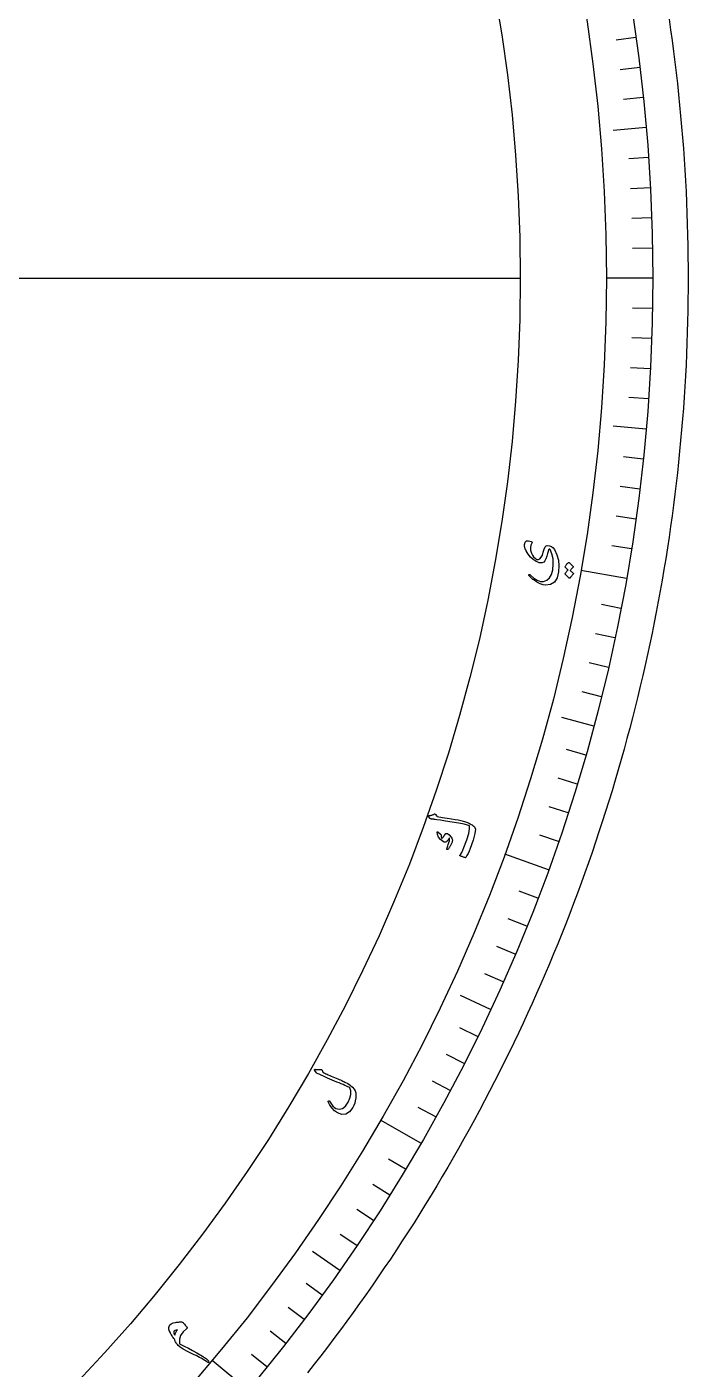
# Model space of a CAD drawing. Header units: millimetres. Extents: x -76 to 76, y -76 to 98.
# Drawn here: x 47.2 to 75.5, y -46.7 to 10.8 of the extents above; entities that cross this region are included whole.
import ezdxf

# ---------------------------------------------------------------- set-up
doc = ezdxf.new("R2010")
doc.units = ezdxf.units.MM
for name, color, linetype in [('CUT_OUTER', 1, 'Continuous'), ('ENGRAVE', 7, 'Continuous'), ('ENGRAVE_FINE', 8, 'Continuous'), ('TEXT', 5, 'Continuous')]:
    doc.layers.add(name, color=color, linetype=linetype)

msp = doc.modelspace()

# ---------------------------------------------------------------- linework, layer by layer
at = {"layer": 'CUT_OUTER'}
msp.add_lwpolyline([(74.6828, 11.0782), (74.7494, 10.6197), (74.8131, 10.1608), (74.8741, 9.7016), (74.9322, 9.242), (74.9875, 8.7821), (75.04, 8.3218), (75.0896, 7.8612), (75.1364, 7.4003), (75.1804, 6.9391), (75.2216, 6.4777), (75.2599, 6.016), (75.2954, 5.5541), (75.3281, 5.092), (75.3579, 4.6297), (75.3849, 4.1672), (75.4091, 3.7046), (75.4304, 3.2418), (75.4488, 2.7789), (75.4645, 2.3159), (75.4773, 1.8529), (75.4872, 1.3897), (75.4943, 0.9265), (75.4986, 0.4633), (75.5, 0), (75.4986, -0.4633), (75.4943, -0.9265), (75.4872, -1.3897), (75.4773, -1.8529), (75.4645, -2.3159), (75.4488, -2.7789), (75.4304, -3.2418), (75.4091, -3.7046), (75.3849, -4.1672), (75.3579, -4.6297), (75.3281, -5.092), (75.2954, -5.5541), (75.2599, -6.016), (75.2216, -6.4777), (75.1804, -6.9391), (75.1364, -7.4003), (75.0896, -7.8612), (75.04, -8.3218), (74.9875, -8.7821), (74.9322, -9.242), (74.8741, -9.7016), (74.8131, -10.1608), (74.7494, -10.6197), (74.6828, -11.0782), (74.6134, -11.5362), (74.5413, -11.9938), (74.4663, -12.4509), (74.3885, -12.9076), (74.3079, -13.3638), (74.2245, -13.8195), (74.1383, -14.2747), (74.0493, -14.7293), (73.9575, -15.1834), (73.863, -15.6369), (73.7656, -16.0898), (73.6655, -16.5421), (73.5626, -16.9938), (73.457, -17.4449), (73.3485, -17.8953), (73.2374, -18.345), (73.1234, -18.794), (73.0067, -19.2424), (72.8873, -19.69), (72.7651, -20.1368), (72.6402, -20.5829), (72.5125, -21.0282), (72.3821, -21.4728), (72.249, -21.9165), (72.1132, -22.3594), (71.9746, -22.8014), (71.8333, -23.2426), (71.6894, -23.683), (71.5427, -24.1224), (71.3934, -24.5609), (71.2413, -24.9985), (71.0866, -25.4352), (70.9292, -25.8709), (70.7691, -26.3056), (70.6064, -26.7393), (70.441, -27.1721), (70.2729, -27.6038), (70.1022, -28.0344), (69.9289, -28.4641), (69.7529, -28.8926), (69.5743, -29.3201), (69.3931, -29.7464), (69.2093, -30.1716), (69.0228, -30.5957), (68.8338, -31.0187), (68.6422, -31.4404), (68.448, -31.861), (68.2512, -32.2804), (68.0518, -32.6986), (67.8499, -33.1155), (67.6455, -33.5312), (67.4384, -33.9457), (67.2289, -34.3588), (67.0168, -34.7707), (66.8022, -35.1812), (66.5851, -35.5905), (66.3654, -35.9983), (66.1433, -36.4049), (65.9187, -36.81), (65.6916, -37.2138), (65.462, -37.6162), (65.23, -38.0171), (64.9955, -38.4167), (64.7585, -38.8148), (64.5191, -39.2114), (64.2773, -39.6065), (64.0331, -40.0002), (63.7864, -40.3923), (63.5374, -40.7829), (63.286, -41.172), (63.0321, -41.5596), (62.776, -41.9456), (62.5174, -42.3299), (62.2565, -42.7128), (61.9932, -43.0939), (61.7277, -43.4735), (61.4597, -43.8515), (61.1895, -44.2277), (60.917, -44.6024), (60.6422, -44.9753), (60.3651, -45.3465), (60.0857, -45.7161), (59.804, -46.0839), (59.5202, -46.45), (59.234, -46.8143)], dxfattribs=at)
at = {"layer": 'ENGRAVE'}
for points in [[(73.7084, 6.4487), (72.2982, 6.3253)], [(-68.3275, 0), (68.3275, 0)], [(73.99, 0), (72.0081, 0)], [(73.7084, -6.4487), (72.2982, -6.3253)], [(72.8659, -12.8482), (70.9142, -12.5041)], [(71.4689, -19.15), (70.1015, -18.7836)], [(69.5279, -25.3061), (67.6655, -24.6282)], [(67.0577, -31.2695), (65.7747, -30.6713)], [(64.0772, -36.995), (62.3609, -36.0041)], [(60.6091, -42.4389), (59.4494, -41.627)], [(56.6796, -47.5599), (55.1614, -46.2859)]]:
    msp.add_lwpolyline(points, dxfattribs=at)
for radius in [73.99, 73.99, 72.0081, 68.3275, 68.3275]:
    msp.add_circle((0, 0), radius, dxfattribs=at)
at = {"layer": 'ENGRAVE_FINE'}
for points in [[(73.2699, 10.2974), (72.4288, 10.1792)], [(73.4385, 9.0171), (72.5954, 8.9136)], [(73.5847, 7.7341), (72.74, 7.6453)], [(73.8098, 5.1613), (72.9625, 5.102)], [(73.8886, 3.8723), (73.0404, 3.8279)], [(73.9449, 2.5822), (73.0961, 2.5526)], [(73.9787, 1.2913), (73.1295, 1.2765)], [(73.9787, -1.2913), (73.1295, -1.2765)], [(73.9449, -2.5822), (73.0961, -2.5526)], [(73.8886, -3.8723), (73.0404, -3.8279)], [(73.8098, -5.1613), (72.9625, -5.102)], [(73.5847, -7.7341), (72.74, -7.6453)], [(73.4385, -9.0171), (72.5954, -8.9136)], [(73.2699, -10.2974), (72.4288, -10.1792)], [(73.0791, -11.5746), (72.2401, -11.4417)], [(72.6306, -14.118), (71.7968, -13.9559)], [(72.3731, -15.3834), (71.5423, -15.2068)], [(72.0936, -16.6441), (71.266, -16.4531)], [(71.7922, -17.8998), (70.968, -17.6943)], [(71.1238, -20.3944), (70.3073, -20.1603)], [(70.757, -21.6326), (69.9447, -21.3842)], [(70.3687, -22.8642), (69.5609, -22.6017)], [(69.9589, -24.0888), (69.1558, -23.8123)], [(69.0756, -26.5156), (68.2827, -26.2113)], [(68.6023, -27.7171), (67.8148, -27.399)], [(68.1082, -28.9102), (67.3263, -28.5783)], [(67.5932, -30.0944), (66.8173, -29.749)], [(66.5018, -32.4351), (65.7384, -32.0627)], [(65.9256, -33.5908), (65.1688, -33.2051)], [(65.3293, -34.7362), (64.5793, -34.3374)], [(64.7131, -35.8711), (63.9702, -35.4593)], [(63.4218, -38.1077), (62.6938, -37.6702)], [(62.7471, -39.2087), (62.0268, -38.7586)], [(62.0532, -40.2978), (61.3409, -39.8352)], [(61.3405, -41.3747), (60.6363, -40.8997)], [(59.8592, -43.4902), (59.172, -42.991)], [(59.091, -44.5283), (58.4127, -44.0171)], [(58.3049, -45.5528), (57.6356, -45.0299)], [(57.501, -46.5634), (56.8409, -46.0289)]]:
    msp.add_lwpolyline(points, dxfattribs=at)
at = {"layer": 'TEXT'}
for points in [[(68.8204, -11.3376), (68.7769, -11.4196), (68.7596, -11.5161), (68.7684, -11.6274), (68.8031, -11.7536), (68.8425, -11.8368), (68.894, -11.9094), (68.9577, -11.9714), (69.0335, -12.0228), (69.0493, -12.0294), (69.0664, -12.0327), (69.0847, -12.0328), (69.1043, -12.0296), (69.1692, -11.9968), (69.2249, -11.9325), (69.2715, -11.8367), (69.3087, -11.7094), (69.3438, -11.5834), (69.3841, -11.4943), (69.4295, -11.4421), (69.4802, -11.4269), (69.5789, -11.4405), (69.6631, -11.4744), (69.733, -11.5286), (69.7884, -11.6032), (69.8911, -11.8286), (69.9548, -12.0619), (69.9796, -12.3026), (69.9651, -12.5504), (69.899, -12.8121), (69.784, -12.9955), (69.6207, -13.1005), (69.4095, -13.1273), (69.2996, -13.1103), (69.184, -13.0721), (69.0627, -13.0126), (68.9356, -12.932), (68.901, -12.9058), (68.8677, -12.8793), (68.836, -12.8527), (68.8056, -12.8258), (68.7765, -12.7984), (68.7486, -12.7705), (68.7218, -12.7419), (68.6962, -12.7126), (68.6862, -12.6976), (68.6832, -12.6853), (68.6874, -12.6757), (68.6988, -12.6688), (68.7117, -12.6662), (68.724, -12.6673), (68.7356, -12.672), (68.7465, -12.6804), (68.9038, -12.8236), (69.0518, -12.919), (69.1907, -12.9662), (69.3207, -12.9651), (69.4676, -12.9103), (69.5824, -12.8108), (69.6649, -12.6665), (69.7149, -12.4775), (69.7392, -12.2283), (69.7278, -11.9982), (69.6808, -11.7877), (69.5986, -11.5967), (69.5909, -11.5848), (69.5822, -11.5794), (69.5723, -11.5803), (69.5614, -11.5878), (69.5379, -11.6212), (69.5125, -11.6819), (69.4852, -11.7697), (69.456, -11.8846), (69.4211, -12.0006), (69.3782, -12.0863), (69.3274, -12.1416), (69.2686, -12.1666), (69.2039, -12.1716), (69.1382, -12.1645), (69.0714, -12.1455), (69.0036, -12.1145), (68.8746, -12.0302), (68.7605, -11.9249), (68.6614, -11.7987), (68.577, -11.6518), (68.5576, -11.6133), (68.5413, -11.5764), (68.5283, -11.541), (68.5184, -11.5073), (68.5115, -11.4753), (68.5074, -11.4451), (68.5061, -11.4167), (68.5075, -11.3903), (68.534, -11.2901), (68.5891, -11.235), (68.6732, -11.2251), (68.7861, -11.2604), (68.8152, -11.2779), (68.8306, -11.2966), (68.8323, -11.3165), (68.8204, -11.3376)], [(70.2427, -12.3603), (70.24, -12.3563), (70.2388, -12.3511), (70.2392, -12.3449), (70.2412, -12.3375), (70.2558, -12.3123), (70.2713, -12.2881), (70.2876, -12.2649), (70.3048, -12.2428), (70.3231, -12.2215), (70.3425, -12.201), (70.3633, -12.1812), (70.3853, -12.1622), (70.3915, -12.1589), (70.3977, -12.158), (70.4039, -12.1596), (70.4099, -12.1636), (70.5913, -12.3309), (70.5933, -12.335), (70.5924, -12.3403), (70.5885, -12.3469), (70.5816, -12.3547), (70.5756, -12.3599), (70.567, -12.3685), (70.556, -12.3805), (70.5425, -12.396), (70.5262, -12.4151), (70.5071, -12.438), (70.485, -12.4645), (70.46, -12.4948), (70.5998, -12.6274), (70.6038, -12.6331), (70.6039, -12.6395), (70.6, -12.6466), (70.5922, -12.6544), (70.5854, -12.6612), (70.5752, -12.6719), (70.5615, -12.6867), (70.5442, -12.7054), (70.5235, -12.7284), (70.4991, -12.7561), (70.471, -12.7884), (70.4394, -12.8253), (70.4345, -12.8289), (70.4302, -12.83), (70.4262, -12.8288), (70.4228, -12.8251), (70.2511, -12.6554), (70.2484, -12.6514), (70.2472, -12.6462), (70.2477, -12.6399), (70.2497, -12.6325), (70.2611, -12.6109), (70.2736, -12.5902), (70.2871, -12.5704), (70.3016, -12.5514), (70.3171, -12.5333), (70.3332, -12.5161), (70.3501, -12.4997), (70.3677, -12.484)], [(64.4232, -22.9845), (64.4557, -22.9802), (64.4871, -22.9748), (64.5172, -22.9682), (64.5461, -22.9604), (64.5739, -22.9513), (64.6005, -22.9408), (64.626, -22.9287), (64.6504, -22.9153), (64.6629, -22.9112), (64.6752, -22.9127), (64.6873, -22.9198), (64.6993, -22.9326), (64.7603, -23.0053), (64.7671, -23.0127), (64.773, -23.0184), (64.7781, -23.0223), (64.7824, -23.0246), (65.0056, -23.057), (65.2069, -23.0875), (65.3862, -23.116), (65.5436, -23.1428), (65.6787, -23.1678), (65.7915, -23.1914), (65.8817, -23.2135), (65.9496, -23.2341), (66.0756, -23.2785), (66.1148, -23.2949), (66.1534, -23.3132), (66.1916, -23.3335), (66.2291, -23.3558), (66.2662, -23.3803), (66.3025, -23.4071), (66.3382, -23.4363), (66.3733, -23.4677), (66.4066, -23.5672), (66.3867, -23.7536), (66.3129, -24.0266), (66.184, -24.3858), (66.1389, -24.4961), (66.0941, -24.5971), (66.0498, -24.6887), (66.0059, -24.7709), (65.9996, -24.7775), (65.9925, -24.7812), (65.9847, -24.7822), (65.9762, -24.7802), (65.9362, -24.7679), (65.8999, -24.7563), (65.8673, -24.7457), (65.8384, -24.7358), (65.8129, -24.7267), (65.7904, -24.7181), (65.771, -24.7102), (65.7546, -24.7029), (65.7456, -24.6982), (65.7416, -24.6929), (65.7426, -24.6868), (65.7486, -24.6801), (65.7891, -24.627), (65.8312, -24.5547), (65.8749, -24.4633), (65.92, -24.3527), (66.0426, -24.0177), (66.1216, -23.7496), (66.1577, -23.5487), (66.1517, -23.4155), (66.0733, -23.3879), (65.9255, -23.3535), (65.7081, -23.312), (65.4214, -23.2631), (65.1336, -23.216), (64.9157, -23.1809), (64.7676, -23.1581), (64.6893, -23.1477), (64.6676, -23.1454), (64.6474, -23.1433), (64.6285, -23.1414), (64.6111, -23.1396), (64.5952, -23.1379), (64.581, -23.1366), (64.5685, -23.1355), (64.5578, -23.1347), (64.5348, -23.1314), (64.5142, -23.1247), (64.4959, -23.1146), (64.48, -23.1011), (64.3994, -23.0185), (64.3943, -23.0122), (64.3914, -23.0064), (64.391, -23.0011), (64.3929, -22.9963), (64.3984, -22.9916), (64.4052, -22.988), (64.4135, -22.9857), (64.4232, -22.9845)], [(64.7741, -23.683), (64.7765, -23.6786), (64.7799, -23.6752), (64.7843, -23.6729), (64.7899, -23.6717), (64.7942, -23.6722), (64.7987, -23.6734), (64.8032, -23.6754), (64.8078, -23.6782), (64.9242, -23.7809), (64.9356, -23.7925), (64.9436, -23.8031), (64.9484, -23.8129), (64.9498, -23.8219), (64.9473, -23.857), (64.9493, -23.8885), (64.956, -23.9163), (64.9673, -23.9404), (64.9753, -23.9473), (64.987, -23.9462), (65.0023, -23.9371), (65.0213, -23.92), (65.0315, -23.9076), (65.0415, -23.8947), (65.0514, -23.8812), (65.0611, -23.867), (65.0707, -23.8521), (65.0803, -23.8363), (65.0899, -23.8196), (65.0994, -23.802), (65.15, -23.7475), (65.2131, -23.7471), (65.2888, -23.801), (65.3768, -23.9092), (65.4002, -23.9491), (65.4163, -23.9858), (65.4254, -24.0191), (65.4272, -24.0491), (65.4227, -24.0796), (65.4107, -24.1197), (65.3911, -24.1692), (65.364, -24.2283), (65.3494, -24.2582), (65.3345, -24.2862), (65.3192, -24.3122), (65.3035, -24.3362), (65.2879, -24.3585), (65.2729, -24.3791), (65.2585, -24.3982), (65.2447, -24.4156), (65.2333, -24.4253), (65.2222, -24.4311), (65.2114, -24.4331), (65.201, -24.4312), (65.1916, -24.4258), (65.1862, -24.4183), (65.1848, -24.4088), (65.1876, -24.3972), (65.1984, -24.3609), (65.2113, -24.3199), (65.2263, -24.2743), (65.2433, -24.2241), (65.275, -24.1303), (65.2962, -24.0558), (65.3069, -24.0005), (65.3072, -23.9645), (65.3057, -23.9593), (65.3025, -23.9556), (65.2976, -23.9534), (65.2911, -23.9529), (65.2866, -23.9537), (65.2817, -23.9566), (65.2765, -23.9616), (65.2708, -23.9685), (65.2258, -24.0356), (65.2055, -24.0631), (65.1843, -24.0852), (65.1621, -24.1019), (65.139, -24.1132), (65.114, -24.1207), (65.0907, -24.122), (65.0689, -24.117), (65.0487, -24.1057), (64.9213, -24.006), (64.833, -23.9024), (64.784, -23.7947), (64.7741, -23.683)], [(59.5407, -33.8782), (59.5357, -33.87), (59.5335, -33.8618), (59.534, -33.8537), (59.5372, -33.8456), (59.5429, -33.8388), (59.5505, -33.8347), (59.5601, -33.8332), (59.5718, -33.8345), (59.6385, -33.8438), (59.6986, -33.8473), (59.7521, -33.8452), (59.799, -33.8374), (59.815, -33.8362), (59.8296, -33.8416), (59.8428, -33.8535), (59.8547, -33.8719), (59.8596, -33.8822), (59.8644, -33.8921), (59.8691, -33.9015), (59.8737, -33.9104), (59.8779, -33.9188), (59.8818, -33.9265), (59.8852, -33.9337), (59.8882, -33.9402), (59.8939, -33.9515), (59.9024, -33.9621), (59.9136, -33.972), (59.9277, -33.9811), (59.9703, -34.0016), (60.017, -34.0233), (60.068, -34.0462), (60.1232, -34.0703), (60.1826, -34.0958), (60.2459, -34.1228), (60.3134, -34.1513), (60.3848, -34.1813), (60.4567, -34.2102), (60.524, -34.2379), (60.5867, -34.2643), (60.6449, -34.2895), (60.6986, -34.3134), (60.7483, -34.3359), (60.7938, -34.357), (60.8352, -34.3768), (60.955, -34.4403), (61.0613, -34.5132), (61.1541, -34.5953), (61.2334, -34.6868), (61.2721, -34.7543), (61.2957, -34.8381), (61.304, -34.9383), (61.297, -35.0548), (61.2777, -35.1745), (61.2507, -35.282), (61.216, -35.3773), (61.1737, -35.4602), (61.0293, -35.6454), (60.8701, -35.7451), (60.6967, -35.7594), (60.5093, -35.6886), (60.3886, -35.6036), (60.2841, -35.4973), (60.1955, -35.3698), (60.1228, -35.2212), (60.1194, -35.2111), (60.1188, -35.2023), (60.121, -35.1948), (60.1261, -35.1885), (60.1332, -35.1828), (60.1401, -35.1794), (60.1469, -35.1783), (60.1535, -35.1794), (60.1625, -35.1827), (60.1701, -35.1876), (60.1764, -35.194), (60.1814, -35.202), (60.2551, -35.3174), (60.3228, -35.4071), (60.3848, -35.4709), (60.441, -35.5089), (60.5898, -35.5433), (60.7275, -35.5096), (60.854, -35.4074), (60.9689, -35.2368), (61.044, -35.0666), (61.082, -34.9073), (61.0831, -34.7592), (61.0473, -34.6222), (61.0048, -34.6006), (60.9546, -34.5763), (60.8966, -34.5494), (60.831, -34.5199), (60.7574, -34.4878), (60.6756, -34.4532), (60.5856, -34.416), (60.4874, -34.3764), (60.3868, -34.3343), (60.288, -34.2925), (60.191, -34.251), (60.0959, -34.2096), (60.0026, -34.1683), (59.9114, -34.127), (59.8222, -34.0856), (59.7349, -34.0442), (59.649, -34.0076), (59.6401, -34.0019), (59.6323, -33.9957), (59.6255, -33.989), (59.6198, -33.9817)], [(53.5536, -45.3722), (53.5251, -45.3384), (53.4976, -45.3038), (53.471, -45.2684), (53.4452, -45.2322), (53.4208, -45.1951), (53.3983, -45.1572), (53.3776, -45.1184), (53.3588, -45.0788), (53.3293, -45.0014), (53.3129, -44.9333), (53.3095, -44.8746), (53.3192, -44.8252), (53.3534, -44.7662), (53.4115, -44.7184), (53.4935, -44.6817), (53.5995, -44.6561), (53.6309, -44.6508), (53.6624, -44.6465), (53.694, -44.6432), (53.7257, -44.6408), (53.7576, -44.6392), (53.7898, -44.6383), (53.8224, -44.6381), (53.8552, -44.6386), (53.8734, -44.6399), (53.8891, -44.6436), (53.9024, -44.6498), (53.9132, -44.6583), (53.9502, -44.7009), (53.983, -44.7392), (54.0117, -44.7732), (54.0362, -44.8028), (54.0562, -44.8276), (54.0715, -44.8472), (54.0821, -44.8615), (54.088, -44.8706), (54.0926, -44.8849), (54.0919, -44.8979), (54.0861, -44.9098), (54.0751, -44.9204), (53.9166, -45.0643), (53.8115, -45.2167), (53.7599, -45.378), (53.7617, -45.5485), (53.7662, -45.5643), (53.7732, -45.5772), (53.7826, -45.5872), (53.7944, -45.5943), (53.966, -45.6761), (54.1421, -45.7641), (54.3227, -45.8583), (54.5079, -45.9587), (54.7513, -46.1006), (54.917, -46.214), (55.0047, -46.2993), (55.0145, -46.3565), (55.0021, -46.366), (54.9844, -46.3669), (54.9614, -46.3592), (54.9332, -46.3429), (54.8777, -46.3051), (54.8186, -46.2673), (54.7558, -46.2296), (54.6894, -46.192), (54.6197, -46.1543), (54.5471, -46.1164), (54.4715, -46.0782), (54.393, -46.0398), (54.1302, -45.9103), (53.928, -45.8005), (53.7863, -45.7106), (53.7049, -45.6408), (53.672, -45.6025), (53.6432, -45.5654), (53.6187, -45.5294), (53.5983, -45.4945), (53.5818, -45.4611), (53.5689, -45.4296), (53.5595, -45.3999), (53.5536, -45.3722)], [(53.5682, -45.1986), (53.5765, -45.1725), (53.5863, -45.1459), (53.5976, -45.1189), (53.6104, -45.0913), (53.6246, -45.0634), (53.6402, -45.0353), (53.657, -45.0069), (53.6751, -44.9782), (53.6172, -44.9913), (53.5731, -45.0075), (53.5429, -45.0268), (53.5264, -45.0492), (53.5175, -45.0849), (53.5215, -45.1217), (53.5384, -45.1596), (53.5682, -45.1986)]]:
    msp.add_lwpolyline(points, close=True, dxfattribs=at)

doc.saveas('drawing.dxf')
